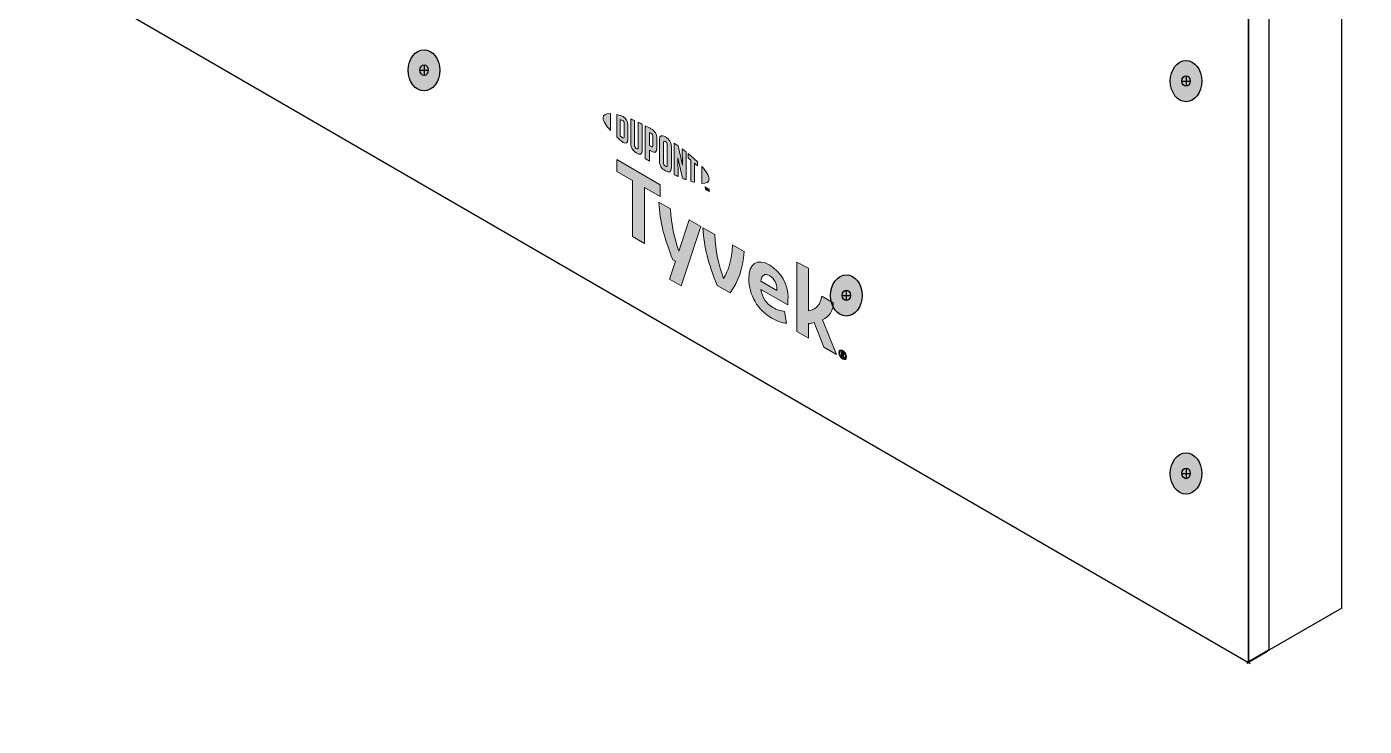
# Model space of a CAD drawing. Header units: inches. Extents: x -20.7 to 76.3, y -55.2 to 19.1.
# Drawn here: x 61.76 to 66.073, y -41.094 to -38.838 of the extents above; entities that cross this region are included whole.
import ezdxf

# ---------------------------------------------------------------- set-up
doc = ezdxf.new("R2010")
doc.units = ezdxf.units.IN
doc.header["$MEASUREMENT"] = 0
for name, color, linetype, lineweight in [('G-ANNO-TTLB', 7, 'Continuous', 0), ('LOGOS', 7, 'Continuous', 0), ('TYVEK', 7, 'Continuous', 0), ('wall scratch', 7, 'Continuous', 0)]:
    doc.layers.add(name, color=color, linetype=linetype, lineweight=lineweight)

# ---------------------------------------------------------------- blocks, each defined once
blk = doc.blocks.new('Block_297')
at = {"layer": 'TYVEK', "color": 2, "lineweight": 25, "true_color": 0xffff00}
for points in [[(63.2863, -35.398)], [(63.2863, -39.5843)]]:
    blk.add_lwpolyline(points, dxfattribs=at)
blk = doc.blocks.new('Block_298')
at = {"layer": 'TYVEK', "color": 1, "lineweight": 25, "true_color": 0xff0000}
for points in [[(63.2891, -35.0633)], [(63.2891, -39.5802)]]:
    blk.add_lwpolyline(points, dxfattribs=at)
blk = doc.blocks.new('Block_661')
at = {"layer": 'LOGOS', "true_color": 0x848484, "transparency": 33554687}
h = blk.add_hatch(color=252, dxfattribs=at)
h.dxf.hatch_style = 2
edge = h.paths.add_edge_path()
edge.add_spline(control_points=[(63.6184, -39.1318), (63.6184, -39.1419), (63.6269, -39.1562), (63.6417, -39.1728), (63.6417, -39.1728), (63.6417, -39.118), (63.6417, -39.118), (63.6269, -39.1175), (63.6184, -39.1219), (63.6184, -39.1318)], knot_values=[0, 0, 0, 0, 1, 1, 1, 2, 2, 2, 3, 3, 3, 3], degree=3, periodic=0)
h = blk.add_hatch(color=252, dxfattribs=at)
h.dxf.hatch_style = 2
edge = h.paths.add_edge_path()
edge.add_spline(control_points=[(63.6862, -39.1934), (63.6862, -39.1976), (63.684, -39.1977), (63.6814, -39.1962), (63.6794, -39.195), (63.6762, -39.1923), (63.6736, -39.19), (63.6736, -39.19), (63.6736, -39.1377), (63.6736, -39.1377), (63.6762, -39.1384), (63.6794, -39.1394), (63.6814, -39.1405), (63.684, -39.1421), (63.6862, -39.1447), (63.6862, -39.1489), (63.6862, -39.1489), (63.6862, -39.1934), (63.6862, -39.1934)], knot_values=[0, 0, 0, 0, 1, 1, 1, 2, 2, 2, 3, 3, 3, 4, 4, 4, 5, 5, 5, 6, 6, 6, 6], degree=3, periodic=0)
edge = h.paths.add_edge_path()
edge.add_spline(control_points=[(63.6831, -39.1278), (63.679, -39.1255), (63.673, -39.1234), (63.6622, -39.121), (63.6622, -39.121), (63.6622, -39.1936), (63.6622, -39.1936), (63.6717, -39.2024), (63.679, -39.2085), (63.6831, -39.2109), (63.6927, -39.2164), (63.698, -39.2128), (63.698, -39.2021), (63.698, -39.2021), (63.698, -39.1539), (63.698, -39.1539), (63.698, -39.1431), (63.6927, -39.1334), (63.6831, -39.1278)], knot_values=[0, 0, 0, 0, 1, 1, 1, 2, 2, 2, 3, 3, 3, 4, 4, 4, 5, 5, 5, 6, 6, 6, 6], degree=3, periodic=0)
h = blk.add_hatch(color=252, dxfattribs=at)
h.dxf.hatch_style = 2
edge = h.paths.add_edge_path()
edge.add_spline(control_points=[(63.7313, -39.2279), (63.7313, -39.2321), (63.73, -39.234), (63.7254, -39.2307), (63.721, -39.2275), (63.7197, -39.2247), (63.7197, -39.2197), (63.7197, -39.2197), (63.7197, -39.1407), (63.7197, -39.1407), (63.7168, -39.1393), (63.7101, -39.1366), (63.7073, -39.1354), (63.7073, -39.1354), (63.7073, -39.2153), (63.7073, -39.2153), (63.7073, -39.228), (63.7127, -39.2361), (63.7254, -39.2452), (63.7371, -39.2535), (63.7443, -39.2508), (63.7443, -39.2367), (63.7443, -39.2367), (63.7443, -39.1523), (63.7443, -39.1523), (63.7419, -39.151), (63.7339, -39.1472), (63.7313, -39.146), (63.7313, -39.146), (63.7313, -39.2279), (63.7313, -39.2279)], knot_values=[0, 0, 0, 0, 1, 1, 1, 2, 2, 2, 3, 3, 3, 4, 4, 4, 5, 5, 5, 6, 6, 6, 7, 7, 7, 8, 8, 8, 9, 9, 9, 10, 10, 10, 10], degree=3, periodic=0)
h = blk.add_hatch(color=252, dxfattribs=at)
h.dxf.hatch_style = 2
edge = h.paths.add_edge_path()
edge.add_spline(control_points=[(63.7788, -39.2206), (63.7788, -39.2252), (63.7774, -39.2267), (63.7721, -39.2237), (63.7721, -39.2237), (63.7675, -39.221), (63.7675, -39.221), (63.7675, -39.221), (63.7675, -39.1791), (63.7675, -39.1791), (63.7695, -39.1801), (63.7706, -39.1807), (63.7718, -39.1814), (63.7776, -39.1847), (63.7788, -39.1879), (63.7788, -39.1926), (63.7788, -39.1926), (63.7788, -39.2206), (63.7788, -39.2206)], knot_values=[0, 0, 0, 0, 1, 1, 1, 2, 2, 2, 3, 3, 3, 4, 4, 4, 5, 5, 5, 6, 6, 6, 6], degree=3, periodic=0)
edge = h.paths.add_edge_path()
edge.add_spline(control_points=[(63.7726, -39.167), (63.7703, -39.1657), (63.7621, -39.1613), (63.7545, -39.1574), (63.7545, -39.1574), (63.7545, -39.2637), (63.7545, -39.2637), (63.7571, -39.2654), (63.7638, -39.2697), (63.7675, -39.2719), (63.7675, -39.2719), (63.7675, -39.2358), (63.7675, -39.2358), (63.7675, -39.2358), (63.7726, -39.2387), (63.7726, -39.2387), (63.7863, -39.2466), (63.7919, -39.2428), (63.7919, -39.2293), (63.7919, -39.2293), (63.7919, -39.198), (63.7919, -39.198), (63.7919, -39.1848), (63.7855, -39.1745), (63.7726, -39.167)], knot_values=[0, 0, 0, 0, 1, 1, 1, 2, 2, 2, 3, 3, 3, 4, 4, 4, 5, 5, 5, 6, 6, 6, 7, 7, 7, 8, 8, 8, 8], degree=3, periodic=0)
h = blk.add_hatch(color=252, dxfattribs=at)
h.dxf.hatch_style = 2
edge = h.paths.add_edge_path()
edge.add_spline(control_points=[(63.8253, -39.2846), (63.8253, -39.2888), (63.8241, -39.2903), (63.8195, -39.2878), (63.8147, -39.2852), (63.8134, -39.2821), (63.8134, -39.2777), (63.8134, -39.2777), (63.8134, -39.2115), (63.8134, -39.2115), (63.8134, -39.2071), (63.8147, -39.2055), (63.8195, -39.2083), (63.8241, -39.2112), (63.8253, -39.2141), (63.8253, -39.2183), (63.8253, -39.2183), (63.8253, -39.2846), (63.8253, -39.2846)], knot_values=[0, 0, 0, 0, 1, 1, 1, 2, 2, 2, 3, 3, 3, 4, 4, 4, 5, 5, 5, 6, 6, 6, 6], degree=3, periodic=0)
edge = h.paths.add_edge_path()
edge.add_spline(control_points=[(63.8195, -39.1935), (63.8074, -39.1859), (63.8002, -39.1878), (63.8002, -39.2018), (63.8002, -39.2018), (63.8002, -39.2714), (63.8002, -39.2714), (63.8002, -39.2861), (63.8067, -39.296), (63.8195, -39.3027), (63.8319, -39.3093), (63.8385, -39.3076), (63.8385, -39.2919), (63.8385, -39.2919), (63.8385, -39.2255), (63.8385, -39.2255), (63.8385, -39.2105), (63.8326, -39.2018), (63.8195, -39.1935)], knot_values=[0, 0, 0, 0, 1, 1, 1, 2, 2, 2, 3, 3, 3, 4, 4, 4, 5, 5, 5, 6, 6, 6, 6], degree=3, periodic=0)
h = blk.add_hatch(color=252, dxfattribs=at)
h.dxf.hatch_style = 2
edge = h.paths.add_edge_path()
edge.add_spline(control_points=[(63.8746, -39.2845), (63.8746, -39.2845), (63.8602, -39.2222), (63.8602, -39.2222), (63.8562, -39.2193), (63.8515, -39.2159), (63.8478, -39.2134), (63.8478, -39.2134), (63.8478, -39.3155), (63.8478, -39.3155), (63.8504, -39.3167), (63.857, -39.3196), (63.8604, -39.3211), (63.8604, -39.3211), (63.8593, -39.2604), (63.8593, -39.2604), (63.8593, -39.2604), (63.8746, -39.3269), (63.8746, -39.3269), (63.8779, -39.3282), (63.8826, -39.33), (63.8857, -39.3311), (63.8857, -39.3311), (63.8857, -39.2415), (63.8857, -39.2415), (63.8825, -39.2389), (63.8766, -39.2343), (63.8737, -39.2322), (63.8737, -39.2322), (63.8746, -39.2845), (63.8746, -39.2845)], knot_values=[0, 0, 0, 0, 1, 1, 1, 2, 2, 2, 3, 3, 3, 4, 4, 4, 5, 5, 5, 6, 6, 6, 7, 7, 7, 8, 8, 8, 9, 9, 9, 10, 10, 10, 10], degree=3, periodic=0)
h = blk.add_hatch(color=252, dxfattribs=at)
h.dxf.hatch_style = 2
edge = h.paths.add_edge_path()
edge.add_spline(control_points=[(63.8922, -39.2609), (63.8954, -39.2634), (63.8986, -39.266), (63.9017, -39.2686), (63.9017, -39.2686), (63.9017, -39.3364), (63.9017, -39.3364), (63.9045, -39.3373), (63.9098, -39.3387), (63.9134, -39.3396), (63.9134, -39.3396), (63.9134, -39.2785), (63.9134, -39.2785), (63.9167, -39.2815), (63.9199, -39.2843), (63.9228, -39.287), (63.9228, -39.287), (63.9228, -39.2739), (63.9228, -39.2739), (63.9136, -39.2649), (63.9037, -39.2562), (63.8922, -39.2467), (63.8922, -39.2467), (63.8922, -39.2609), (63.8922, -39.2609)], knot_values=[0, 0, 0, 0, 1, 1, 1, 2, 2, 2, 3, 3, 3, 4, 4, 4, 5, 5, 5, 6, 6, 6, 7, 7, 7, 8, 8, 8, 8], degree=3, periodic=0)
h = blk.add_hatch(color=252, dxfattribs=at)
h.dxf.hatch_style = 2
edge = h.paths.add_edge_path()
edge.add_spline(control_points=[(63.9602, -39.3292), (63.9602, -39.3392), (63.9517, -39.3437), (63.9368, -39.3432), (63.9368, -39.3432), (63.9368, -39.2884), (63.9368, -39.2884), (63.9517, -39.305), (63.9602, -39.3192), (63.9602, -39.3292)], knot_values=[0, 0, 0, 0, 1, 1, 1, 2, 2, 2, 3, 3, 3, 3], degree=3, periodic=0)
h = blk.add_hatch(color=252, dxfattribs=at)
h.dxf.hatch_style = 2
edge = h.paths.add_edge_path()
edge.add_spline(control_points=[(63.9532, -39.3581), (63.9532, -39.3581), (63.9547, -39.3589), (63.9547, -39.3589), (63.9547, -39.3589), (63.9567, -39.3639), (63.9567, -39.3639), (63.9567, -39.3639), (63.9588, -39.3613), (63.9588, -39.3613), (63.9588, -39.3613), (63.9602, -39.3621), (63.9602, -39.3621), (63.9602, -39.3621), (63.9602, -39.37), (63.9602, -39.37), (63.9602, -39.37), (63.9589, -39.3693), (63.9589, -39.3693), (63.9589, -39.3693), (63.9589, -39.3637), (63.9589, -39.3637), (63.9589, -39.3637), (63.9568, -39.3662), (63.9568, -39.3662), (63.9568, -39.3662), (63.9566, -39.3661), (63.9566, -39.3661), (63.9566, -39.3661), (63.9545, -39.3611), (63.9545, -39.3611), (63.9545, -39.3611), (63.9545, -39.3667), (63.9545, -39.3667), (63.9545, -39.3667), (63.9532, -39.366), (63.9532, -39.366), (63.9532, -39.366), (63.9532, -39.3581), (63.9532, -39.3581)], knot_values=[0, 0, 0, 0, 1, 1, 1, 2, 2, 2, 3, 3, 3, 4, 4, 4, 5, 5, 5, 6, 6, 6, 7, 7, 7, 8, 8, 8, 9, 9, 9, 10, 10, 10, 11, 11, 11, 12, 12, 12, 13, 13, 13, 13], degree=3, periodic=0)
edge = h.paths.add_edge_path()
edge.add_spline(control_points=[(63.9483, -39.3567), (63.9483, -39.3567), (63.9462, -39.3554), (63.9462, -39.3554), (63.9462, -39.3554), (63.9462, -39.354), (63.9462, -39.354), (63.9462, -39.354), (63.9518, -39.3573), (63.9518, -39.3573), (63.9518, -39.3573), (63.9518, -39.3586), (63.9518, -39.3586), (63.9518, -39.3586), (63.9496, -39.3574), (63.9496, -39.3574), (63.9496, -39.3574), (63.9496, -39.3639), (63.9496, -39.3639), (63.9496, -39.3639), (63.9483, -39.3632), (63.9483, -39.3632), (63.9483, -39.3632), (63.9483, -39.3567), (63.9483, -39.3567)], knot_values=[0, 0, 0, 0, 1, 1, 1, 2, 2, 2, 3, 3, 3, 4, 4, 4, 5, 5, 5, 6, 6, 6, 7, 7, 7, 8, 8, 8, 8], degree=3, periodic=0)
at = {"layer": 'LOGOS'}
for points, knots in [([(63.6184, -39.1318), (63.6184, -39.1419), (63.6269, -39.1562), (63.6417, -39.1728), (63.6417, -39.1728), (63.6417, -39.118), (63.6417, -39.118), (63.6269, -39.1175), (63.6184, -39.1219), (63.6184, -39.1318)], [0, 0, 0, 0, 1, 1, 1, 2, 2, 2, 3, 3, 3, 3]), ([(63.6831, -39.1278), (63.679, -39.1255), (63.673, -39.1234), (63.6622, -39.121), (63.6622, -39.121), (63.6622, -39.1936), (63.6622, -39.1936), (63.6717, -39.2024), (63.679, -39.2085), (63.6831, -39.2109), (63.6927, -39.2164), (63.698, -39.2128), (63.698, -39.2021), (63.698, -39.2021), (63.698, -39.1539), (63.698, -39.1539), (63.698, -39.1431), (63.6927, -39.1334), (63.6831, -39.1278)], [0, 0, 0, 0, 1, 1, 1, 2, 2, 2, 3, 3, 3, 4, 4, 4, 5, 5, 5, 6, 6, 6, 6]), ([(63.6862, -39.1934), (63.6862, -39.1976), (63.684, -39.1977), (63.6814, -39.1962), (63.6794, -39.195), (63.6762, -39.1923), (63.6736, -39.19), (63.6736, -39.19), (63.6736, -39.1377), (63.6736, -39.1377), (63.6762, -39.1384), (63.6794, -39.1394), (63.6814, -39.1405), (63.684, -39.1421), (63.6862, -39.1447), (63.6862, -39.1489), (63.6862, -39.1489), (63.6862, -39.1934), (63.6862, -39.1934)], [0, 0, 0, 0, 1, 1, 1, 2, 2, 2, 3, 3, 3, 4, 4, 4, 5, 5, 5, 6, 6, 6, 6]), ([(63.7313, -39.2279), (63.7313, -39.2321), (63.73, -39.234), (63.7254, -39.2307), (63.721, -39.2275), (63.7197, -39.2247), (63.7197, -39.2197), (63.7197, -39.2197), (63.7197, -39.1407), (63.7197, -39.1407), (63.7168, -39.1393), (63.7101, -39.1366), (63.7073, -39.1354), (63.7073, -39.1354), (63.7073, -39.2153), (63.7073, -39.2153), (63.7073, -39.228), (63.7127, -39.2361), (63.7254, -39.2452), (63.7371, -39.2535), (63.7443, -39.2508), (63.7443, -39.2367), (63.7443, -39.2367), (63.7443, -39.1523), (63.7443, -39.1523), (63.7419, -39.151), (63.7339, -39.1472), (63.7313, -39.146), (63.7313, -39.146), (63.7313, -39.2279), (63.7313, -39.2279)], [0, 0, 0, 0, 1, 1, 1, 2, 2, 2, 3, 3, 3, 4, 4, 4, 5, 5, 5, 6, 6, 6, 7, 7, 7, 8, 8, 8, 9, 9, 9, 10, 10, 10, 10]), ([(63.7726, -39.167), (63.7703, -39.1657), (63.7621, -39.1613), (63.7545, -39.1574), (63.7545, -39.1574), (63.7545, -39.2637), (63.7545, -39.2637), (63.7571, -39.2654), (63.7638, -39.2697), (63.7675, -39.2719), (63.7675, -39.2719), (63.7675, -39.2358), (63.7675, -39.2358), (63.7675, -39.2358), (63.7726, -39.2387), (63.7726, -39.2387), (63.7863, -39.2466), (63.7919, -39.2428), (63.7919, -39.2293), (63.7919, -39.2293), (63.7919, -39.198), (63.7919, -39.198), (63.7919, -39.1848), (63.7855, -39.1745), (63.7726, -39.167)], [0, 0, 0, 0, 1, 1, 1, 2, 2, 2, 3, 3, 3, 4, 4, 4, 5, 5, 5, 6, 6, 6, 7, 7, 7, 8, 8, 8, 8]), ([(63.7788, -39.2206), (63.7788, -39.2252), (63.7774, -39.2267), (63.7721, -39.2237), (63.7721, -39.2237), (63.7675, -39.221), (63.7675, -39.221), (63.7675, -39.221), (63.7675, -39.1791), (63.7675, -39.1791), (63.7695, -39.1801), (63.7706, -39.1807), (63.7718, -39.1814), (63.7776, -39.1847), (63.7788, -39.1879), (63.7788, -39.1926), (63.7788, -39.1926), (63.7788, -39.2206), (63.7788, -39.2206)], [0, 0, 0, 0, 1, 1, 1, 2, 2, 2, 3, 3, 3, 4, 4, 4, 5, 5, 5, 6, 6, 6, 6]), ([(63.8195, -39.1935), (63.8074, -39.1859), (63.8002, -39.1878), (63.8002, -39.2018), (63.8002, -39.2018), (63.8002, -39.2714), (63.8002, -39.2714), (63.8002, -39.2861), (63.8067, -39.296), (63.8195, -39.3027), (63.8319, -39.3093), (63.8385, -39.3076), (63.8385, -39.2919), (63.8385, -39.2919), (63.8385, -39.2255), (63.8385, -39.2255), (63.8385, -39.2105), (63.8326, -39.2018), (63.8195, -39.1935)], [0, 0, 0, 0, 1, 1, 1, 2, 2, 2, 3, 3, 3, 4, 4, 4, 5, 5, 5, 6, 6, 6, 6]), ([(63.8253, -39.2846), (63.8253, -39.2888), (63.8241, -39.2903), (63.8195, -39.2878), (63.8147, -39.2852), (63.8134, -39.2821), (63.8134, -39.2777), (63.8134, -39.2777), (63.8134, -39.2115), (63.8134, -39.2115), (63.8134, -39.2071), (63.8147, -39.2055), (63.8195, -39.2083), (63.8241, -39.2112), (63.8253, -39.2141), (63.8253, -39.2183), (63.8253, -39.2183), (63.8253, -39.2846), (63.8253, -39.2846)], [0, 0, 0, 0, 1, 1, 1, 2, 2, 2, 3, 3, 3, 4, 4, 4, 5, 5, 5, 6, 6, 6, 6]), ([(63.8746, -39.2845), (63.8746, -39.2845), (63.8602, -39.2222), (63.8602, -39.2222), (63.8562, -39.2193), (63.8515, -39.2159), (63.8478, -39.2134), (63.8478, -39.2134), (63.8478, -39.3155), (63.8478, -39.3155), (63.8504, -39.3167), (63.857, -39.3196), (63.8604, -39.3211), (63.8604, -39.3211), (63.8593, -39.2604), (63.8593, -39.2604), (63.8593, -39.2604), (63.8746, -39.3269), (63.8746, -39.3269), (63.8779, -39.3282), (63.8826, -39.33), (63.8857, -39.3311), (63.8857, -39.3311), (63.8857, -39.2415), (63.8857, -39.2415), (63.8825, -39.2389), (63.8766, -39.2343), (63.8737, -39.2322), (63.8737, -39.2322), (63.8746, -39.2845), (63.8746, -39.2845)], [0, 0, 0, 0, 1, 1, 1, 2, 2, 2, 3, 3, 3, 4, 4, 4, 5, 5, 5, 6, 6, 6, 7, 7, 7, 8, 8, 8, 9, 9, 9, 10, 10, 10, 10]), ([(63.8922, -39.2609), (63.8954, -39.2634), (63.8986, -39.266), (63.9017, -39.2686), (63.9017, -39.2686), (63.9017, -39.3364), (63.9017, -39.3364), (63.9045, -39.3373), (63.9098, -39.3387), (63.9134, -39.3396), (63.9134, -39.3396), (63.9134, -39.2785), (63.9134, -39.2785), (63.9167, -39.2815), (63.9199, -39.2843), (63.9228, -39.287), (63.9228, -39.287), (63.9228, -39.2739), (63.9228, -39.2739), (63.9136, -39.2649), (63.9037, -39.2562), (63.8922, -39.2467), (63.8922, -39.2467), (63.8922, -39.2609), (63.8922, -39.2609)], [0, 0, 0, 0, 1, 1, 1, 2, 2, 2, 3, 3, 3, 4, 4, 4, 5, 5, 5, 6, 6, 6, 7, 7, 7, 8, 8, 8, 8]), ([(63.9602, -39.3292), (63.9602, -39.3392), (63.9517, -39.3437), (63.9368, -39.3432), (63.9368, -39.3432), (63.9368, -39.2884), (63.9368, -39.2884), (63.9517, -39.305), (63.9602, -39.3192), (63.9602, -39.3292)], [0, 0, 0, 0, 1, 1, 1, 2, 2, 2, 3, 3, 3, 3]), ([(63.9483, -39.3567), (63.9483, -39.3567), (63.9462, -39.3554), (63.9462, -39.3554), (63.9462, -39.3554), (63.9462, -39.354), (63.9462, -39.354), (63.9462, -39.354), (63.9518, -39.3573), (63.9518, -39.3573), (63.9518, -39.3573), (63.9518, -39.3586), (63.9518, -39.3586), (63.9518, -39.3586), (63.9496, -39.3574), (63.9496, -39.3574), (63.9496, -39.3574), (63.9496, -39.3639), (63.9496, -39.3639), (63.9496, -39.3639), (63.9483, -39.3632), (63.9483, -39.3632), (63.9483, -39.3632), (63.9483, -39.3567), (63.9483, -39.3567)], [0, 0, 0, 0, 1, 1, 1, 2, 2, 2, 3, 3, 3, 4, 4, 4, 5, 5, 5, 6, 6, 6, 7, 7, 7, 8, 8, 8, 8]), ([(63.9532, -39.3581), (63.9532, -39.3581), (63.9547, -39.3589), (63.9547, -39.3589), (63.9547, -39.3589), (63.9567, -39.3639), (63.9567, -39.3639), (63.9567, -39.3639), (63.9588, -39.3613), (63.9588, -39.3613), (63.9588, -39.3613), (63.9602, -39.3621), (63.9602, -39.3621), (63.9602, -39.3621), (63.9602, -39.37), (63.9602, -39.37), (63.9602, -39.37), (63.9589, -39.3693), (63.9589, -39.3693), (63.9589, -39.3693), (63.9589, -39.3637), (63.9589, -39.3637), (63.9589, -39.3637), (63.9568, -39.3662), (63.9568, -39.3662), (63.9568, -39.3662), (63.9566, -39.3661), (63.9566, -39.3661), (63.9566, -39.3661), (63.9545, -39.3611), (63.9545, -39.3611), (63.9545, -39.3611), (63.9545, -39.3667), (63.9545, -39.3667), (63.9545, -39.3667), (63.9532, -39.366), (63.9532, -39.366), (63.9532, -39.366), (63.9532, -39.3581), (63.9532, -39.3581)], [0, 0, 0, 0, 1, 1, 1, 2, 2, 2, 3, 3, 3, 4, 4, 4, 5, 5, 5, 6, 6, 6, 7, 7, 7, 8, 8, 8, 9, 9, 9, 10, 10, 10, 11, 11, 11, 12, 12, 12, 13, 13, 13, 13])]:
    blk.add_open_spline(points, degree=3, knots=knots, dxfattribs=at)
blk = doc.blocks.new('Block_665')
at = {"layer": 'LOGOS', "true_color": 0x848484, "transparency": 33554687}
h = blk.add_hatch(color=252, dxfattribs=at)
h.dxf.hatch_style = 2
h.paths.add_polyline_path([(63.8025, -39.3476), (63.6622, -39.2666), (63.6622, -39.3047), (63.7129, -39.334), (63.7129, -39.5144), (63.7518, -39.5369), (63.7518, -39.3564), (63.8025, -39.3857)])
h = blk.add_hatch(color=252, dxfattribs=at)
h.dxf.hatch_style = 2
edge = h.paths.add_edge_path()
edge.add_spline(control_points=[(64.0357, -39.5413), (64.0333, -39.5932), (64.0229, -39.6235), (64.0068, -39.6495), (63.9913, -39.6052), (63.9812, -39.5632), (63.9782, -39.5081), (63.9782, -39.5081), (63.9404, -39.4862), (63.9404, -39.4862), (63.9445, -39.5513), (63.9567, -39.5987), (63.9861, -39.6722), (63.9861, -39.6722), (64.0278, -39.6963), (64.0278, -39.6963), (64.0562, -39.6561), (64.0679, -39.6226), (64.0733, -39.563), (64.0733, -39.563), (64.0357, -39.5413), (64.0357, -39.5413)], knot_values=[0, 0, 0, 0, 1, 1, 1, 2, 2, 2, 3, 3, 3, 4, 4, 4, 5, 5, 5, 6, 6, 6, 7, 7, 7, 7], degree=3, periodic=0)
h = blk.add_hatch(color=252, dxfattribs=at)
h.dxf.hatch_style = 2
edge = h.paths.add_edge_path()
edge.add_spline(control_points=[(64.127, -39.6586), (64.127, -39.6586), (64.1787, -39.6885), (64.1787, -39.6885), (64.1787, -39.6885), (64.1787, -39.6847), (64.1787, -39.6847), (64.1787, -39.6672), (64.1706, -39.6497), (64.1556, -39.6411), (64.1398, -39.6319), (64.1294, -39.6388), (64.127, -39.6586)], knot_values=[0, 0, 0, 0, 1, 1, 1, 2, 2, 2, 3, 3, 3, 4, 4, 4, 4], degree=3, periodic=0)
edge = h.paths.add_edge_path()
edge.add_spline(control_points=[(64.2095, -39.7943), (64.1975, -39.7936), (64.1798, -39.7878), (64.1618, -39.7774), (64.118, -39.7521), (64.088, -39.7029), (64.088, -39.6511), (64.088, -39.6014), (64.1155, -39.5836), (64.1556, -39.6067), (64.1913, -39.6273), (64.2147, -39.6699), (64.2147, -39.7117), (64.2147, -39.7211), (64.2141, -39.7289), (64.2136, -39.7348), (64.2136, -39.7348), (64.1275, -39.6851), (64.1275, -39.6851), (64.1311, -39.7122), (64.1439, -39.7308), (64.1657, -39.7434), (64.179, -39.7511), (64.1918, -39.755), (64.2035, -39.7562), (64.2035, -39.7562), (64.2095, -39.7943), (64.2095, -39.7943)], knot_values=[0, 0, 0, 0, 1, 1, 1, 2, 2, 2, 3, 3, 3, 4, 4, 4, 5, 5, 5, 6, 6, 6, 7, 7, 7, 8, 8, 8, 9, 9, 9, 9], degree=3, periodic=0)
h = blk.add_hatch(color=252, dxfattribs=at)
h.dxf.hatch_style = 2
edge = h.paths.add_edge_path()
edge.add_spline(control_points=[(64.3261, -39.7832), (64.3261, -39.7832), (64.3713, -39.8946), (64.3713, -39.8946), (64.3713, -39.8946), (64.3305, -39.871), (64.3305, -39.871), (64.3305, -39.871), (64.2991, -39.792), (64.2991, -39.792), (64.2934, -39.7934), (64.2874, -39.7946), (64.2809, -39.7955), (64.2809, -39.7955), (64.2809, -39.8424), (64.2809, -39.8424), (64.2809, -39.8424), (64.2433, -39.8207), (64.2433, -39.8207), (64.2433, -39.8207), (64.2433, -39.5968), (64.2433, -39.5968), (64.2433, -39.5968), (64.2809, -39.6163), (64.2809, -39.6163), (64.2809, -39.6163), (64.2809, -39.754), (64.2809, -39.754), (64.3065, -39.7497), (64.319, -39.7351), (64.3234, -39.7073), (64.3234, -39.7073), (64.3607, -39.7289), (64.3607, -39.7289), (64.3599, -39.7553), (64.3479, -39.7724), (64.3261, -39.7832)], knot_values=[0, 0, 0, 0, 1, 1, 1, 2, 2, 2, 3, 3, 3, 4, 4, 4, 5, 5, 5, 6, 6, 6, 7, 7, 7, 8, 8, 8, 9, 9, 9, 10, 10, 10, 11, 11, 11, 12, 12, 12, 12], degree=3, periodic=0)
at = {"layer": 'LOGOS'}
blk.add_lwpolyline([(63.8025, -39.3476), (63.6622, -39.2666), (63.6622, -39.3047), (63.7129, -39.334), (63.7129, -39.5144), (63.7518, -39.5369), (63.7518, -39.3564), (63.8025, -39.3857)], close=True, dxfattribs=at)
for points, knots in [([(64.0357, -39.5413), (64.0333, -39.5932), (64.0229, -39.6235), (64.0068, -39.6495), (63.9913, -39.6052), (63.9812, -39.5632), (63.9782, -39.5081), (63.9782, -39.5081), (63.9404, -39.4862), (63.9404, -39.4862), (63.9445, -39.5513), (63.9567, -39.5987), (63.9861, -39.6722), (63.9861, -39.6722), (64.0278, -39.6963), (64.0278, -39.6963), (64.0562, -39.6561), (64.0679, -39.6226), (64.0733, -39.563), (64.0733, -39.563), (64.0357, -39.5413), (64.0357, -39.5413)], [0, 0, 0, 0, 1, 1, 1, 2, 2, 2, 3, 3, 3, 4, 4, 4, 5, 5, 5, 6, 6, 6, 7, 7, 7, 7]), ([(64.2095, -39.7943), (64.1975, -39.7936), (64.1798, -39.7878), (64.1618, -39.7774), (64.118, -39.7521), (64.088, -39.7029), (64.088, -39.6511), (64.088, -39.6014), (64.1155, -39.5836), (64.1556, -39.6067), (64.1913, -39.6273), (64.2147, -39.6699), (64.2147, -39.7117), (64.2147, -39.7211), (64.2141, -39.7289), (64.2136, -39.7348), (64.2136, -39.7348), (64.1275, -39.6851), (64.1275, -39.6851), (64.1311, -39.7122), (64.1439, -39.7308), (64.1657, -39.7434), (64.179, -39.7511), (64.1918, -39.755), (64.2035, -39.7562), (64.2035, -39.7562), (64.2095, -39.7943), (64.2095, -39.7943)], [0, 0, 0, 0, 1, 1, 1, 2, 2, 2, 3, 3, 3, 4, 4, 4, 5, 5, 5, 6, 6, 6, 7, 7, 7, 8, 8, 8, 9, 9, 9, 9]), ([(64.3261, -39.7832), (64.3261, -39.7832), (64.3713, -39.8946), (64.3713, -39.8946), (64.3713, -39.8946), (64.3305, -39.871), (64.3305, -39.871), (64.3305, -39.871), (64.2991, -39.792), (64.2991, -39.792), (64.2934, -39.7934), (64.2874, -39.7946), (64.2809, -39.7955), (64.2809, -39.7955), (64.2809, -39.8424), (64.2809, -39.8424), (64.2809, -39.8424), (64.2433, -39.8207), (64.2433, -39.8207), (64.2433, -39.8207), (64.2433, -39.5968), (64.2433, -39.5968), (64.2433, -39.5968), (64.2809, -39.6163), (64.2809, -39.6163), (64.2809, -39.6163), (64.2809, -39.754), (64.2809, -39.754), (64.3065, -39.7497), (64.319, -39.7351), (64.3234, -39.7073), (64.3234, -39.7073), (64.3607, -39.7289), (64.3607, -39.7289), (64.3599, -39.7553), (64.3479, -39.7724), (64.3261, -39.7832)], [0, 0, 0, 0, 1, 1, 1, 2, 2, 2, 3, 3, 3, 4, 4, 4, 5, 5, 5, 6, 6, 6, 7, 7, 7, 8, 8, 8, 9, 9, 9, 10, 10, 10, 11, 11, 11, 12, 12, 12, 12]), ([(64.127, -39.6586), (64.127, -39.6586), (64.1787, -39.6885), (64.1787, -39.6885), (64.1787, -39.6885), (64.1787, -39.6847), (64.1787, -39.6847), (64.1787, -39.6672), (64.1706, -39.6497), (64.1556, -39.6411), (64.1398, -39.6319), (64.1294, -39.6388), (64.127, -39.6586)], [0, 0, 0, 0, 1, 1, 1, 2, 2, 2, 3, 3, 3, 4, 4, 4, 4])]:
    blk.add_open_spline(points, degree=3, knots=knots, dxfattribs=at)
blk = doc.blocks.new('Block_664')
at = {"layer": 'LOGOS', "true_color": 0x848484, "transparency": 33554687}
h = blk.add_hatch(color=252, dxfattribs=at)
h.dxf.hatch_style = 2
edge = h.paths.add_edge_path()
edge.add_spline(control_points=[(63.8961, -39.4607), (63.8961, -39.4607), (63.8624, -39.5613), (63.8624, -39.5613), (63.848, -39.5192), (63.8387, -39.4785), (63.8358, -39.4258), (63.8358, -39.4258), (63.798, -39.404), (63.798, -39.404), (63.802, -39.4691), (63.8143, -39.5165), (63.8437, -39.59), (63.8437, -39.59), (63.8513, -39.5944), (63.8513, -39.5944), (63.8513, -39.5944), (63.832, -39.6519), (63.832, -39.6519), (63.832, -39.6519), (63.8696, -39.6736), (63.8696, -39.6736), (63.8696, -39.6736), (63.9337, -39.4824), (63.9337, -39.4824), (63.9337, -39.4824), (63.8961, -39.4607), (63.8961, -39.4607)], knot_values=[0, 0, 0, 0, 1, 1, 1, 2, 2, 2, 3, 3, 3, 4, 4, 4, 5, 5, 5, 6, 6, 6, 7, 7, 7, 8, 8, 8, 9, 9, 9, 9], degree=3, periodic=0)
at = {"layer": 'LOGOS'}
blk.add_open_spline([(63.8961, -39.4607), (63.8961, -39.4607), (63.8624, -39.5613), (63.8624, -39.5613), (63.848, -39.5192), (63.8387, -39.4785), (63.8358, -39.4258), (63.8358, -39.4258), (63.798, -39.404), (63.798, -39.404), (63.802, -39.4691), (63.8143, -39.5165), (63.8437, -39.59), (63.8437, -39.59), (63.8513, -39.5944), (63.8513, -39.5944), (63.8513, -39.5944), (63.832, -39.6519), (63.832, -39.6519), (63.832, -39.6519), (63.8696, -39.6736), (63.8696, -39.6736), (63.8696, -39.6736), (63.9337, -39.4824), (63.9337, -39.4824), (63.9337, -39.4824), (63.8961, -39.4607), (63.8961, -39.4607)], degree=3, knots=[0, 0, 0, 0, 1, 1, 1, 2, 2, 2, 3, 3, 3, 4, 4, 4, 5, 5, 5, 6, 6, 6, 7, 7, 7, 8, 8, 8, 9, 9, 9, 9], dxfattribs=at)
blk.add_blockref('Block_665', (0, 0), dxfattribs=at)
blk = doc.blocks.new('Block_666')
at = {"layer": 'LOGOS', "true_color": 0x848484, "transparency": 33554687}
h = blk.add_hatch(color=252, dxfattribs=at)
h.dxf.hatch_style = 2
edge = h.paths.add_edge_path()
edge.add_spline(control_points=[(64.3894, -39.8903), (64.3894, -39.8903), (64.3894, -39.8944), (64.3894, -39.8944), (64.3894, -39.8944), (64.3909, -39.8953), (64.3909, -39.8953), (64.3924, -39.8961), (64.3932, -39.8962), (64.3932, -39.8946), (64.3932, -39.893), (64.3924, -39.8921), (64.3909, -39.8912), (64.3909, -39.8912), (64.3894, -39.8903), (64.3894, -39.8903)], knot_values=[0, 0, 0, 0, 1, 1, 1, 2, 2, 2, 3, 3, 3, 4, 4, 4, 5, 5, 5, 5], degree=3, periodic=0)
edge = h.paths.add_edge_path()
edge.add_spline(control_points=[(64.3867, -39.8861), (64.3867, -39.8861), (64.3909, -39.8886), (64.3909, -39.8886), (64.3942, -39.8905), (64.3958, -39.8932), (64.3958, -39.8961), (64.3958, -39.898), (64.395, -39.899), (64.3934, -39.8988), (64.3942, -39.9011), (64.3953, -39.9034), (64.3967, -39.906), (64.3967, -39.906), (64.3935, -39.9042), (64.3935, -39.9042), (64.3923, -39.9019), (64.3915, -39.8998), (64.3908, -39.8977), (64.3908, -39.8977), (64.3894, -39.8969), (64.3894, -39.8969), (64.3894, -39.8969), (64.3894, -39.9018), (64.3894, -39.9018), (64.3894, -39.9018), (64.3867, -39.9003), (64.3867, -39.9003), (64.3867, -39.9003), (64.3867, -39.8861), (64.3867, -39.8861)], knot_values=[0, 0, 0, 0, 1, 1, 1, 2, 2, 2, 3, 3, 3, 4, 4, 4, 5, 5, 5, 6, 6, 6, 7, 7, 7, 8, 8, 8, 9, 9, 9, 10, 10, 10, 10], degree=3, periodic=0)
edge = h.paths.add_edge_path()
edge.add_spline(control_points=[(64.3911, -39.885), (64.3851, -39.8816), (64.3818, -39.8836), (64.3818, -39.8906), (64.3818, -39.8977), (64.3851, -39.9035), (64.3911, -39.907), (64.397, -39.9104), (64.4004, -39.9085), (64.4004, -39.9014), (64.4004, -39.8943), (64.397, -39.8884), (64.3911, -39.885)], knot_values=[0, 0, 0, 0, 1, 1, 1, 2, 2, 2, 3, 3, 3, 4, 4, 4, 4], degree=3, periodic=0)
edge = h.paths.add_edge_path()
edge.add_spline(control_points=[(64.3911, -39.8822), (64.3984, -39.8864), (64.4032, -39.8946), (64.4032, -39.903), (64.4032, -39.9114), (64.3983, -39.9139), (64.3911, -39.9097), (64.3837, -39.9055), (64.3789, -39.8974), (64.3789, -39.889), (64.3789, -39.8806), (64.3837, -39.878), (64.3911, -39.8822)], knot_values=[0, 0, 0, 0, 1, 1, 1, 2, 2, 2, 3, 3, 3, 4, 4, 4, 4], degree=3, periodic=0)
at = {"layer": 'LOGOS'}
for points, knots in [([(64.3911, -39.8822), (64.3984, -39.8864), (64.4032, -39.8946), (64.4032, -39.903), (64.4032, -39.9114), (64.3983, -39.9139), (64.3911, -39.9097), (64.3837, -39.9055), (64.3789, -39.8974), (64.3789, -39.889), (64.3789, -39.8806), (64.3837, -39.878), (64.3911, -39.8822)], [0, 0, 0, 0, 1, 1, 1, 2, 2, 2, 3, 3, 3, 4, 4, 4, 4]), ([(64.3911, -39.885), (64.3851, -39.8816), (64.3818, -39.8836), (64.3818, -39.8906), (64.3818, -39.8977), (64.3851, -39.9035), (64.3911, -39.907), (64.397, -39.9104), (64.4004, -39.9085), (64.4004, -39.9014), (64.4004, -39.8943), (64.397, -39.8884), (64.3911, -39.885)], [0, 0, 0, 0, 1, 1, 1, 2, 2, 2, 3, 3, 3, 4, 4, 4, 4]), ([(64.3867, -39.8861), (64.3867, -39.8861), (64.3909, -39.8886), (64.3909, -39.8886), (64.3942, -39.8905), (64.3958, -39.8932), (64.3958, -39.8961), (64.3958, -39.898), (64.395, -39.899), (64.3934, -39.8988), (64.3942, -39.9011), (64.3953, -39.9034), (64.3967, -39.906), (64.3967, -39.906), (64.3935, -39.9042), (64.3935, -39.9042), (64.3923, -39.9019), (64.3915, -39.8998), (64.3908, -39.8977), (64.3908, -39.8977), (64.3894, -39.8969), (64.3894, -39.8969), (64.3894, -39.8969), (64.3894, -39.9018), (64.3894, -39.9018), (64.3894, -39.9018), (64.3867, -39.9003), (64.3867, -39.9003), (64.3867, -39.9003), (64.3867, -39.8861), (64.3867, -39.8861)], [0, 0, 0, 0, 1, 1, 1, 2, 2, 2, 3, 3, 3, 4, 4, 4, 5, 5, 5, 6, 6, 6, 7, 7, 7, 8, 8, 8, 9, 9, 9, 10, 10, 10, 10]), ([(64.3894, -39.8903), (64.3894, -39.8903), (64.3894, -39.8944), (64.3894, -39.8944), (64.3894, -39.8944), (64.3909, -39.8953), (64.3909, -39.8953), (64.3924, -39.8961), (64.3932, -39.8962), (64.3932, -39.8946), (64.3932, -39.893), (64.3924, -39.8921), (64.3909, -39.8912), (64.3909, -39.8912), (64.3894, -39.8903), (64.3894, -39.8903)], [0, 0, 0, 0, 1, 1, 1, 2, 2, 2, 3, 3, 3, 4, 4, 4, 5, 5, 5, 5])]:
    blk.add_open_spline(points, degree=3, knots=knots, dxfattribs=at)
blk = doc.blocks.new('Block_663')
at = {"layer": 'LOGOS'}
for name in ['Block_664', 'Block_666']:
    blk.add_blockref(name, (0, 0), dxfattribs=at)
blk = doc.blocks.new('Block_662')
at = {"layer": 'LOGOS'}
blk.add_blockref('Block_663', (0, 0), dxfattribs=at)
blk = doc.blocks.new('Block_660')
at = {"layer": 'LOGOS'}
for name in ['Block_661', 'Block_662']:
    blk.add_blockref(name, (0, 0), dxfattribs=at)

msp = doc.modelspace()

# ---------------------------------------------------------------- hatches: boundary and pattern name
at = {"layer": 'G-ANNO-TTLB', "true_color": 0xff00ff, "transparency": 33554687}
h = msp.add_hatch(color=6, dxfattribs=at)
edge = h.paths.add_edge_path()
edge.add_spline(control_points=[(71.8573, -54.9456), (71.8573, -54.9456), (31.1572, -54.9456), (31.1572, -54.9456), (31.1572, -54.9456), (31.1572, -20.8103), (31.1572, -20.8103), (31.1572, -20.8103), (71.8573, -20.8103), (71.8573, -20.8103), (71.8573, -20.8103), (71.8573, -54.9456), (71.8573, -54.9456)], knot_values=[0, 0, 0, 0, 1, 1, 1, 2, 2, 2, 3, 3, 3, 4, 4, 4, 4], degree=3, periodic=0)
edge = h.paths.add_edge_path()
edge.add_spline(control_points=[(31.2823, -20.9353), (31.2823, -20.9353), (31.2823, -54.8205), (31.2823, -54.8205), (31.2823, -54.8205), (71.7322, -54.8205), (71.7322, -54.8205), (71.7322, -54.8205), (71.7322, -20.9353), (71.7322, -20.9353), (71.7322, -20.9353), (31.2823, -20.9353), (31.2823, -20.9353)], knot_values=[0, 0, 0, 0, 1, 1, 1, 2, 2, 2, 3, 3, 3, 4, 4, 4, 4], degree=3, periodic=0)
edge.add_line((31.2823, -20.9353), (31.2823, -20.9353))
at = {"layer": 'TYVEK', "true_color": 0x003b71, "transparency": 33554687}
h = msp.add_hatch(color=156, dxfattribs=at)
h.dxf.hatch_style = 2
edge = h.paths.add_edge_path()
edge.add_ellipse((63.041, -38.9786), major_axis=(0, 0.0664), ratio=0.766948, start_angle=0, end_angle=360)
h = msp.add_hatch(color=156, dxfattribs=at)
h.dxf.hatch_style = 2
edge = h.paths.add_edge_path()
edge.add_ellipse((65.4986, -39.0135), major_axis=(0, 0.0664), ratio=0.766948, start_angle=0, end_angle=360)
h = msp.add_hatch(color=156, dxfattribs=at)
h.dxf.hatch_style = 2
edge = h.paths.add_edge_path()
edge.add_ellipse((64.4027, -39.7047), major_axis=(0, 0.0664), ratio=0.766948, start_angle=0, end_angle=360)
h = msp.add_hatch(color=156, dxfattribs=at)
h.dxf.hatch_style = 2
edge = h.paths.add_edge_path()
edge.add_ellipse((65.4986, -40.2789), major_axis=(0, 0.0664), ratio=0.766948, start_angle=0, end_angle=360)

# ---------------------------------------------------------------- linework, layer by layer
at = {"layer": 'G-ANNO-TTLB'}
for points in [[(71.8573, -54.9456), (71.8573, -54.9456), (31.1572, -54.9456), (31.1572, -54.9456), (31.1572, -54.9456), (31.1572, -20.8103), (31.1572, -20.8103), (31.1572, -20.8103), (71.8573, -20.8103), (71.8573, -20.8103), (71.8573, -20.8103), (71.8573, -54.9456), (71.8573, -54.9456)], [(31.2823, -20.9353), (31.2823, -20.9353), (31.2823, -54.8205), (31.2823, -54.8205), (31.2823, -54.8205), (71.7322, -54.8205), (71.7322, -54.8205), (71.7322, -54.8205), (71.7322, -20.9353), (71.7322, -20.9353), (71.7322, -20.9353), (31.2823, -20.9353), (31.2823, -20.9353)]]:
    msp.add_open_spline(points, degree=3, knots=[0, 0, 0, 0, 1, 1, 1, 2, 2, 2, 3, 3, 3, 4, 4, 4, 4], dxfattribs=at)
at = {"layer": 'TYVEK', "color": 33, "lineweight": 25, "true_color": 0xcc9966}
for q in [(66.0004, -34.8174), (65.7671, -40.8481)]:
    msp.add_line((66.0004, -40.7131), q, dxfattribs=at)
at = {"layer": 'TYVEK', "color": 2, "lineweight": 25, "true_color": 0xffff00}
for p, q in [((65.767, -40.8481), (65.767, -34.9524)), ((65.7002, -40.8868), (65.7671, -40.8481))]:
    msp.add_line(p, q, dxfattribs=at)
at = {"layer": 'TYVEK', "color": 18, "lineweight": 25, "true_color": 0x000000}
for p, q in [((65.7002, -34.9911), (65.7002, -40.8868)), ((61.9709, -38.7297), (65.7052, -40.8916))]:
    msp.add_line(p, q, dxfattribs=at)
at = {"layer": 'TYVEK', "color": 252, "lineweight": 25, "true_color": 0x848484}
for p, q in [((65.7002, -40.8868), (65.7002, -35.7937)), ((63.0275, -38.9782), (63.0545, -38.9782)), ((63.041, -38.961), (63.041, -38.9953)), ((65.4851, -39.0131), (65.5121, -39.0131)), ((65.4986, -38.996), (65.4986, -39.0302)), ((64.3892, -39.7043), (64.4163, -39.7043)), ((64.4027, -39.6871), (64.4027, -39.7214)), ((65.4851, -40.2785), (65.5121, -40.2785)), ((65.4986, -40.2614), (65.4986, -40.2956))]:
    msp.add_line(p, q, dxfattribs=at)
at = {"layer": 'TYVEK', "color": 18, "lineweight": 25, "true_color": 0x000000}
for centre in [(63.041, -38.9786), (65.4986, -39.0135), (64.4027, -39.7047), (65.4986, -40.2789)]:
    msp.add_ellipse(centre, major_axis=(0, 0.0664), ratio=0.766948, dxfattribs=at)
at = {"layer": 'TYVEK', "color": 252, "lineweight": 25, "true_color": 0x848484}
for centre in [(63.041, -38.9782), (65.4986, -39.0131), (64.4027, -39.7043), (65.4986, -40.2785)]:
    msp.add_ellipse(centre, major_axis=(0, 0.0171), ratio=0.788846, dxfattribs=at)
at = {"layer": 'wall scratch', "color": 33, "lineweight": 25, "true_color": 0xcc9966}
msp.add_line((66.0004, -40.713), (65.7671, -40.848), dxfattribs=at)
at = {"layer": 'wall scratch', "color": 2, "lineweight": 25, "true_color": 0xffff00}
for p, q in [((65.767, -40.848), (65.7002, -40.8867)), ((65.7615, -40.853), (65.6947, -40.8916))]:
    msp.add_line(p, q, dxfattribs=at)

# ---------------------------------------------------------------- block references
at = {"layer": 'LOGOS'}
msp.add_blockref('Block_660', (0, 0), dxfattribs=at)
at = {"layer": 'TYVEK'}
for name in ['Block_298', 'Block_297']:
    msp.add_blockref(name, (0, 0), dxfattribs=at)

doc.saveas('drawing.dxf')
